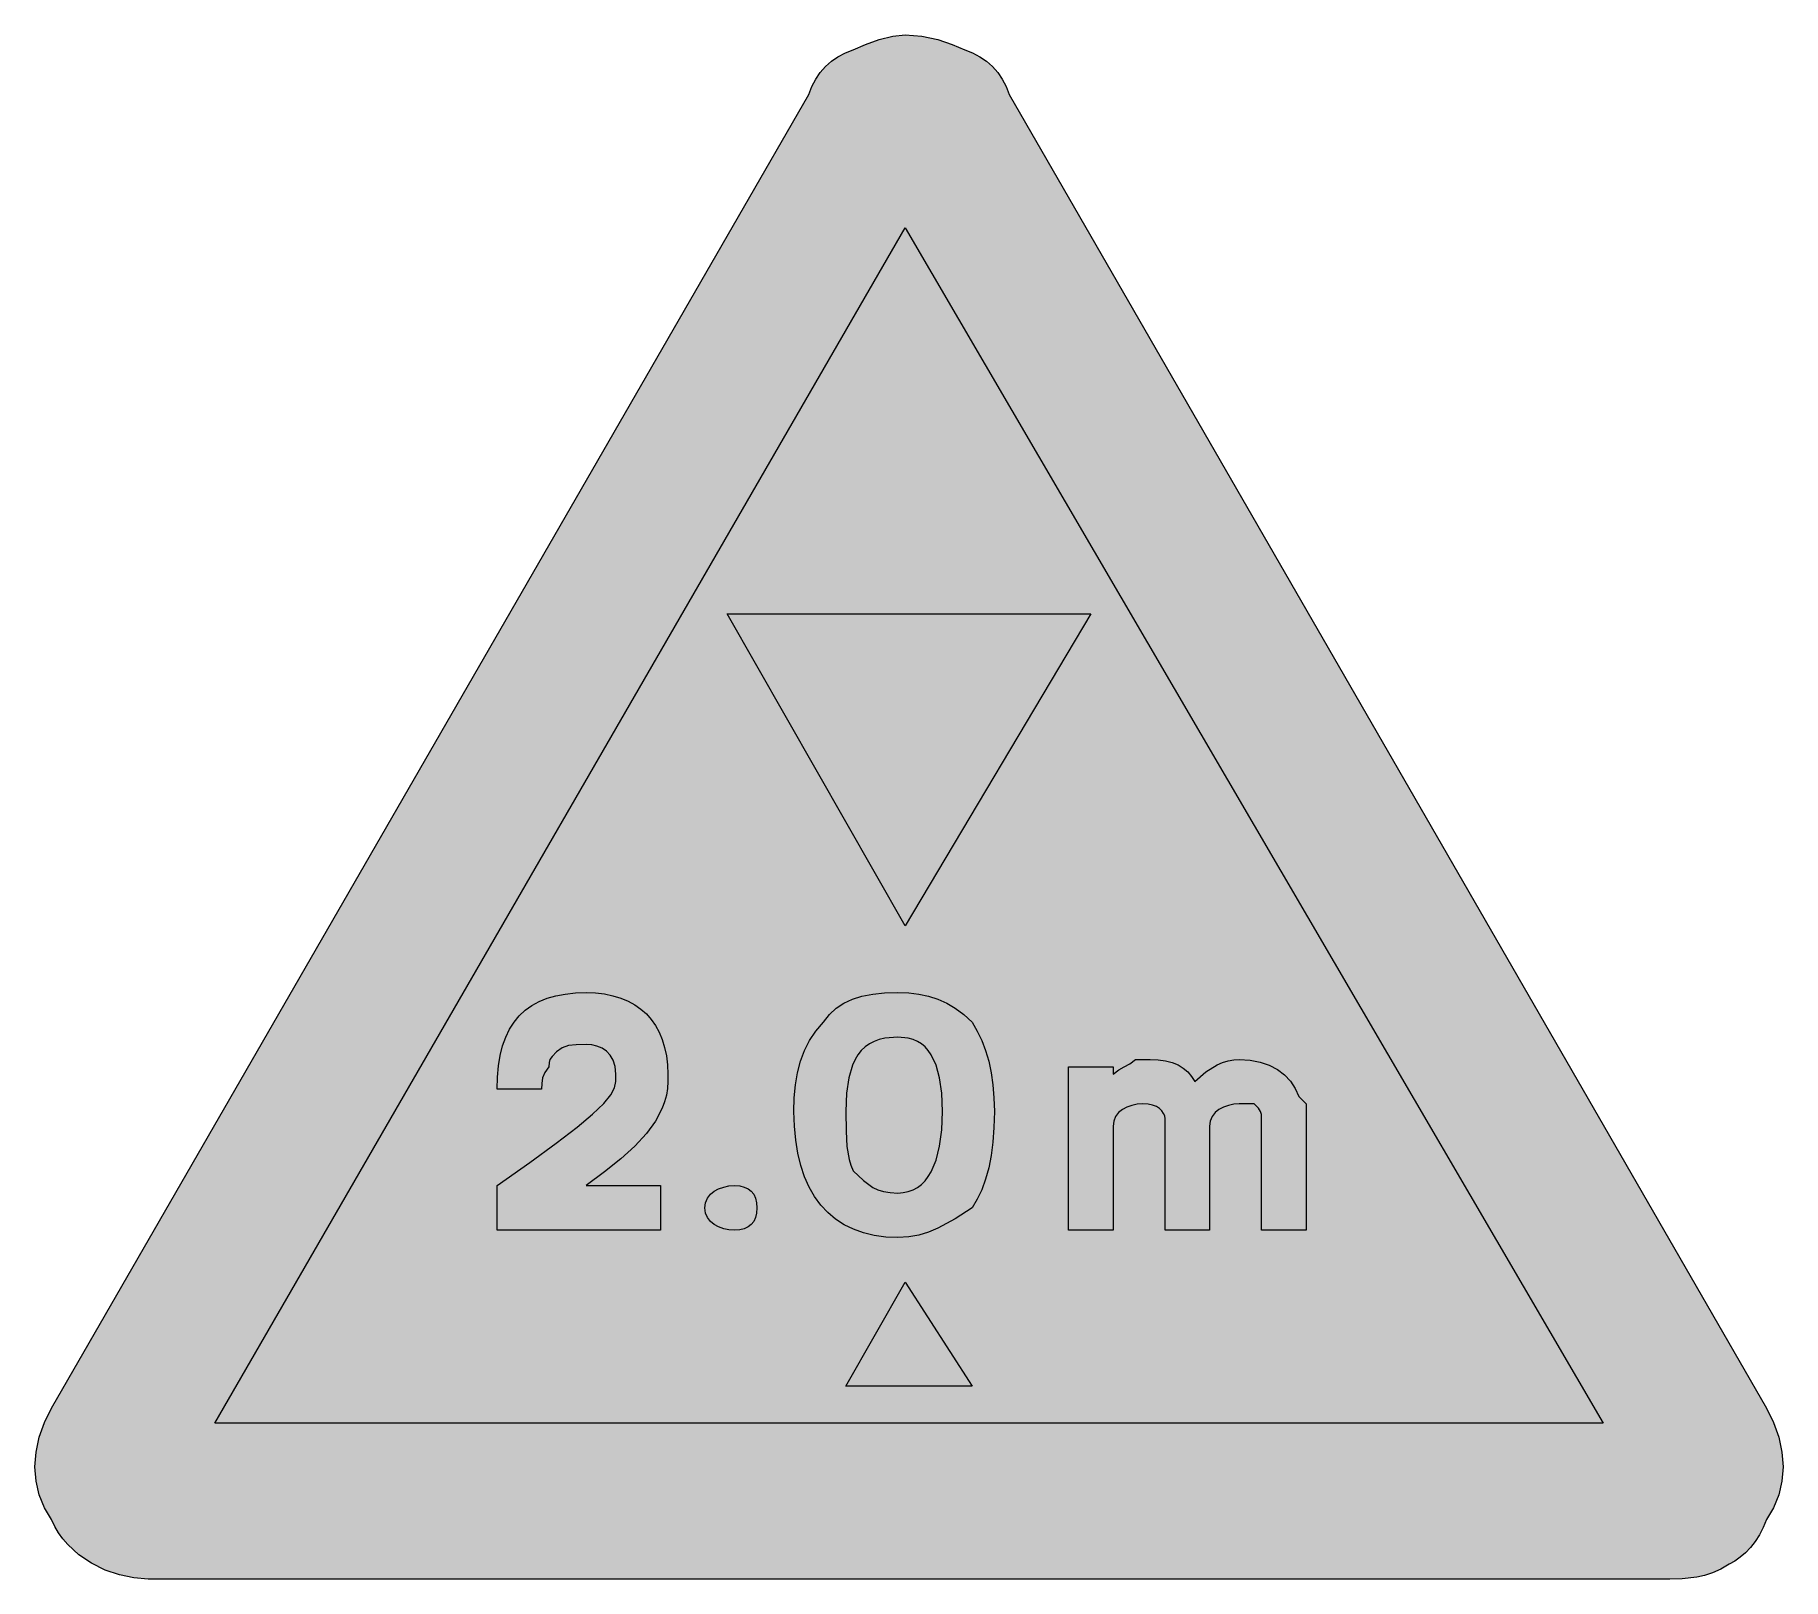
# Model space of a CAD drawing. Header units: metres. Extents: x 143 to 425, y 10 to 260.
import ezdxf

# ---------------------------------------------------------------- set-up
doc = ezdxf.new("R2010")
doc.units = ezdxf.units.M
for name, color, linetype, true_color in [('FILL_BLACK_000000', 7, 'Continuous', 0x000000), ('FILL_RED_FF0000', 7, 'Continuous', 0xff0000), ('FILL_WHITE_FFFFFF', 7, 'Continuous', 0xffffff)]:
    doc.layers.add(name, color=color, linetype=linetype, true_color=true_color)

msp = doc.modelspace()

# ---------------------------------------------------------------- hatches: boundary and pattern name
at = {"layer": 'FILL_BLACK_000000', "true_color": 0x000000}
h = msp.add_hatch(color=7, dxfattribs=at)
h.dxf.hatch_style = 1
h.paths.add_polyline_path([(283.35, 115.92), (254.55, 166.32), (313.35, 166.32), (283.35, 115.92)])
h = msp.add_hatch(color=7, dxfattribs=at)
h.dxf.hatch_style = 1
h.paths.add_polyline_path([(243.75, 73.92), (243.75, 66.72), (217.35, 66.72), (217.35, 73.92), (222.65, 77.64), (226.93, 80.76), (230.28, 83.35), (232.8, 85.47), (234.59, 87.2), (235.74, 88.6), (236.36, 89.75), (236.55, 90.72), (236.55, 91.92), (236.44, 93.16), (236.14, 94.19), (235.66, 95.02), (235.05, 95.67), (234.32, 96.15), (233.51, 96.48), (232.65, 96.66), (231.75, 96.72), (230.16, 96.7), (228.9, 96.57), (227.87, 96.21), (226.95, 95.52), (226.26, 94.81), (225.9, 94.32), (225.77, 93.83), (225.75, 93.12), (225.06, 92.22), (224.7, 91.32), (224.57, 90.42), (224.55, 89.52), (217.35, 89.52), (217.41, 91.47), (217.57, 93.29), (217.86, 94.97), (218.25, 96.51), (218.76, 97.92), (219.37, 99.2), (220.11, 100.35), (220.95, 101.37), (221.91, 102.26), (222.97, 103.03), (224.16, 103.68), (225.45, 104.2), (226.86, 104.61), (228.37, 104.89), (230.01, 105.06), (231.75, 105.12), (233.28, 105.06), (234.73, 104.9), (236.09, 104.62), (237.36, 104.24), (238.53, 103.75), (239.62, 103.16), (240.61, 102.46), (241.5, 101.67), (242.29, 100.78), (242.99, 99.79), (243.58, 98.7), (244.07, 97.53), (244.45, 96.26), (244.73, 94.9), (244.89, 93.45), (244.95, 91.92), (244.95, 90.72), (244.89, 89.61), (244.73, 88.52), (244.45, 87.46), (244.07, 86.41), (242.99, 84.35), (241.5, 82.32), (239.62, 80.29), (237.36, 78.23), (234.73, 76.12), (231.75, 73.92), (243.75, 73.92)])
h = msp.add_hatch(color=7, dxfattribs=at)
h.dxf.hatch_style = 1
h.paths.add_polyline_path([(297.52, 80.95), (297.24, 78.77), (296.85, 76.77), (296.34, 74.94), (295.72, 73.26), (294.99, 71.73), (294.15, 70.32), (291.43, 68.56), (288.6, 67.02), (287.11, 66.41), (285.54, 65.93), (283.9, 65.63), (282.15, 65.52), (280.18, 65.6), (278.33, 65.86), (276.59, 66.27), (274.97, 66.85), (273.47, 67.59), (272.09, 68.49), (270.83, 69.55), (269.7, 70.77), (268.69, 72.14), (267.82, 73.66), (267.07, 75.34), (266.46, 77.16), (265.97, 79.14), (265.63, 81.25), (265.42, 83.52), (265.35, 85.92), (265.41, 88.11), (265.59, 90.19), (265.92, 92.16), (266.4, 94.02), (267.05, 95.76), (267.88, 97.39), (268.91, 98.91), (270.15, 100.32), (271.11, 101.56), (272.19, 102.59), (273.42, 103.42), (274.8, 104.07), (276.35, 104.55), (278.08, 104.88), (280.01, 105.06), (282.15, 105.12), (283.9, 105.06), (285.54, 104.88), (287.11, 104.55), (288.6, 104.07), (290.04, 103.42), (291.43, 102.59), (292.8, 101.56), (294.15, 100.32), (294.99, 98.91), (295.72, 97.39), (296.34, 95.76), (296.85, 94.02), (297.24, 92.16), (297.52, 90.19), (297.69, 88.11), (297.75, 85.92), (297.69, 83.33), (297.52, 80.95)])
h.paths.add_polyline_path([(288.9, 91.34), (288.34, 93.41), (287.55, 95.07), (287.07, 95.75), (286.54, 96.34), (285.95, 96.83), (285.3, 97.23), (284.6, 97.53), (283.84, 97.75), (282.15, 97.92), (280.07, 97.75), (279.15, 97.53), (278.31, 97.23), (277.54, 96.83), (276.86, 96.34), (276.24, 95.75), (275.7, 95.07), (275.23, 94.29), (274.83, 93.41), (274.22, 91.34), (273.86, 88.85), (273.75, 85.92), (273.77, 82.73), (273.9, 80.22), (274.26, 78.16), (274.55, 77.22), (274.95, 76.32), (276.58, 74.74), (278.1, 73.62), (278.92, 73.23), (279.84, 72.94), (280.91, 72.78), (282.15, 72.72), (283.02, 72.78), (283.84, 72.94), (284.6, 73.22), (285.3, 73.6), (285.95, 74.09), (286.54, 74.68), (287.07, 75.38), (287.55, 76.17), (288.34, 78.05), (288.9, 80.31), (289.24, 82.94), (289.35, 85.92), (289.24, 88.85), (288.9, 91.34)], flags=16)
h = msp.add_hatch(color=7, dxfattribs=at)
h.dxf.hatch_style = 1
h.paths.add_polyline_path([(336.45, 87.06), (335.59, 86.89), (334.78, 86.61), (334.05, 86.22), (333.44, 85.71), (332.96, 85.09), (332.66, 84.36), (332.55, 83.52), (332.55, 66.72), (325.35, 66.72), (325.35, 84.72), (325.29, 85.17), (325.12, 85.6), (324.84, 86.01), (324.45, 86.37), (323.94, 86.68), (323.32, 86.91), (322.59, 87.07), (321.75, 87.12), (320.85, 87.06), (319.99, 86.89), (319.18, 86.61), (318.45, 86.22), (317.84, 85.71), (317.36, 85.09), (317.06, 84.36), (316.95, 83.52), (316.95, 66.72), (309.75, 66.72), (309.75, 93.12), (316.95, 93.12), (316.95, 91.92), (317.85, 92.63), (318.75, 93.12), (319.65, 93.61), (320.55, 94.32), (322.95, 94.32), (324.24, 94.26), (325.42, 94.09), (326.49, 93.81), (327.45, 93.42), (328.29, 92.91), (329.02, 92.29), (329.64, 91.56), (330.15, 90.72), (331.95, 92.29), (333.75, 93.42), (334.65, 93.81), (335.55, 94.09), (336.45, 94.26), (337.35, 94.32), (339.09, 94.21), (340.71, 93.89), (342.18, 93.37), (343.5, 92.67), (344.65, 91.8), (345.62, 90.78), (346.39, 89.61), (346.95, 88.32), (348.15, 87.12), (348.15, 85.92), (348.15, 66.72), (340.95, 66.72), (340.95, 84.72), (340.93, 85.43), (340.8, 85.92), (340.44, 86.41), (339.75, 87.12), (337.35, 87.12), (336.45, 87.06)])
h = msp.add_hatch(color=7, dxfattribs=at)
h.dxf.hatch_style = 1
h.paths.add_polyline_path([(259.29, 69.48), (259.12, 68.74), (258.84, 68.13), (258.45, 67.62), (257.94, 67.23), (257.32, 66.94), (256.59, 66.78), (255.75, 66.72), (254.85, 66.78), (253.99, 66.94), (253.18, 67.23), (252.45, 67.62), (251.84, 68.13), (251.36, 68.74), (251.06, 69.48), (250.95, 70.32), (251.06, 71.16), (251.36, 71.89), (251.84, 72.51), (252.45, 73.02), (253.18, 73.41), (253.99, 73.69), (254.85, 73.86), (255.75, 73.92), (256.59, 73.86), (257.32, 73.69), (257.94, 73.41), (258.45, 73.02), (258.84, 72.51), (259.12, 71.89), (259.29, 71.16), (259.35, 70.32), (259.29, 69.48)])
h = msp.add_hatch(color=7, dxfattribs=at)
h.dxf.hatch_style = 1
h.paths.add_polyline_path([(283.35, 58.32), (294.15, 41.52), (273.75, 41.52), (283.35, 58.32)])
at = {"layer": 'FILL_RED_FF0000', "true_color": 0xff0000}
h = msp.add_hatch(color=7, dxfattribs=at)
h.dxf.hatch_style = 1
h.paths.add_polyline_path([(267.75, 250.32), (268.26, 251.61), (268.87, 252.79), (269.61, 253.86), (270.45, 254.82), (271.41, 255.66), (272.47, 256.39), (273.66, 257.01), (274.95, 257.52), (276.94, 258.4), (279.15, 259.17), (281.36, 259.71), (283.35, 259.92), (286.03, 259.71), (288.6, 259.17), (290.94, 258.4), (292.95, 257.52), (294.24, 257.01), (295.42, 256.39), (296.49, 255.66), (297.45, 254.82), (298.29, 253.86), (299.02, 252.79), (299.64, 251.61), (300.15, 250.32), (422.55, 37.92), (423.73, 35.62), (424.57, 33.25), (425.08, 30.85), (425.25, 28.47), (425.08, 26.14), (424.57, 23.91), (423.73, 21.83), (422.55, 19.92), (422.05, 18.63), (421.44, 17.44), (420.76, 16.38), (420, 15.42), (419.19, 14.58), (418.33, 13.84), (417.45, 13.23), (416.55, 12.72), (415.2, 11.93), (413.87, 11.33), (412.56, 10.91), (411.3, 10.62), (408.96, 10.36), (406.95, 10.32), (160.95, 10.32), (158.66, 10.49), (156.32, 10.98), (154.01, 11.78), (151.8, 12.87), (149.76, 14.25), (147.96, 15.89), (147.17, 16.81), (146.46, 17.78), (145.85, 18.82), (145.35, 19.92), (144.17, 21.83), (143.32, 23.91), (142.82, 26.14), (142.65, 28.47), (142.82, 30.85), (143.32, 33.25), (144.17, 35.62), (145.35, 37.92), (267.75, 250.32)])
at = {"layer": 'FILL_WHITE_FFFFFF', "true_color": 0xffffff}
h = msp.add_hatch(color=7, dxfattribs=at)
h.dxf.hatch_style = 1
h.paths.add_polyline_path([(171.75, 35.52), (283.35, 228.72), (396.15, 35.52), (171.75, 35.52)])

# ---------------------------------------------------------------- linework, layer by layer
at = {"layer": 'FILL_BLACK_000000', "lineweight": 0, "true_color": 0x000000}
for points in [[(283.35, 115.92), (254.55, 166.32), (313.35, 166.32)], [(243.75, 73.92), (243.75, 66.72), (217.35, 66.72), (217.35, 73.92), (222.65, 77.64), (226.93, 80.76), (230.28, 83.35), (232.8, 85.47), (234.59, 87.2), (235.74, 88.6), (236.36, 89.75), (236.55, 90.72), (236.55, 91.92), (236.44, 93.16), (236.14, 94.19), (235.66, 95.02), (235.05, 95.67), (234.32, 96.15), (233.51, 96.48), (232.65, 96.66), (231.75, 96.72), (230.16, 96.7), (228.9, 96.57), (227.87, 96.21), (226.95, 95.52), (226.26, 94.81), (225.9, 94.32), (225.77, 93.83), (225.75, 93.12), (225.06, 92.22), (224.7, 91.32), (224.57, 90.42), (224.55, 89.52), (217.35, 89.52), (217.41, 91.47), (217.57, 93.29), (217.86, 94.97), (218.25, 96.51), (218.76, 97.92), (219.37, 99.2), (220.11, 100.35), (220.95, 101.37), (221.91, 102.26), (222.97, 103.03), (224.16, 103.68), (225.45, 104.2), (226.86, 104.61), (228.37, 104.89), (230.01, 105.06), (231.75, 105.12), (233.28, 105.06), (234.73, 104.9), (236.09, 104.62), (237.36, 104.24), (238.53, 103.75), (239.62, 103.16), (240.61, 102.46), (241.5, 101.67), (242.29, 100.78), (242.99, 99.79), (243.58, 98.7), (244.07, 97.53), (244.45, 96.26), (244.73, 94.9), (244.89, 93.45), (244.95, 91.92), (244.95, 90.72), (244.89, 89.61), (244.73, 88.52), (244.45, 87.46), (244.07, 86.41), (242.99, 84.35), (241.5, 82.32), (239.62, 80.29), (237.36, 78.23), (234.73, 76.12), (231.75, 73.92)], [(297.52, 80.95), (297.24, 78.77), (296.85, 76.77), (296.34, 74.94), (295.72, 73.26), (294.99, 71.73), (294.15, 70.32), (291.43, 68.56), (288.6, 67.02), (287.11, 66.41), (285.54, 65.93), (283.9, 65.63), (282.15, 65.52), (280.18, 65.6), (278.33, 65.86), (276.59, 66.27), (274.97, 66.85), (273.47, 67.59), (272.09, 68.49), (270.83, 69.55), (269.7, 70.77), (268.69, 72.14), (267.82, 73.66), (267.07, 75.34), (266.46, 77.16), (265.97, 79.14), (265.63, 81.25), (265.42, 83.52), (265.35, 85.92), (265.41, 88.11), (265.59, 90.19), (265.92, 92.16), (266.4, 94.02), (267.05, 95.76), (267.88, 97.39), (268.91, 98.91), (270.15, 100.32), (271.11, 101.56), (272.19, 102.59), (273.42, 103.42), (274.8, 104.07), (276.35, 104.55), (278.08, 104.88), (280.01, 105.06), (282.15, 105.12), (283.9, 105.06), (285.54, 104.88), (287.11, 104.55), (288.6, 104.07), (290.04, 103.42), (291.43, 102.59), (292.8, 101.56), (294.15, 100.32), (294.99, 98.91), (295.72, 97.39), (296.34, 95.76), (296.85, 94.02), (297.24, 92.16), (297.52, 90.19), (297.69, 88.11), (297.75, 85.92), (297.69, 83.33)], [(288.9, 91.34), (288.34, 93.41), (287.55, 95.07), (287.07, 95.75), (286.54, 96.34), (285.95, 96.83), (285.3, 97.23), (284.6, 97.53), (283.84, 97.75), (282.15, 97.92), (280.07, 97.75), (279.15, 97.53), (278.31, 97.23), (277.54, 96.83), (276.86, 96.34), (276.24, 95.75), (275.7, 95.07), (275.23, 94.29), (274.83, 93.41), (274.22, 91.34), (273.86, 88.85), (273.75, 85.92), (273.77, 82.73), (273.9, 80.22), (274.26, 78.16), (274.55, 77.22), (274.95, 76.32), (276.58, 74.74), (278.1, 73.62), (278.92, 73.23), (279.84, 72.94), (280.91, 72.78), (282.15, 72.72), (283.02, 72.78), (283.84, 72.94), (284.6, 73.22), (285.3, 73.6), (285.95, 74.09), (286.54, 74.68), (287.07, 75.38), (287.55, 76.17), (288.34, 78.05), (288.9, 80.31), (289.24, 82.94), (289.35, 85.92), (289.24, 88.85)], [(336.45, 87.06), (335.59, 86.89), (334.78, 86.61), (334.05, 86.22), (333.44, 85.71), (332.96, 85.09), (332.66, 84.36), (332.55, 83.52), (332.55, 66.72), (325.35, 66.72), (325.35, 84.72), (325.29, 85.17), (325.12, 85.6), (324.84, 86.01), (324.45, 86.37), (323.94, 86.68), (323.32, 86.91), (322.59, 87.07), (321.75, 87.12), (320.85, 87.06), (319.99, 86.89), (319.18, 86.61), (318.45, 86.22), (317.84, 85.71), (317.36, 85.09), (317.06, 84.36), (316.95, 83.52), (316.95, 66.72), (309.75, 66.72), (309.75, 93.12), (316.95, 93.12), (316.95, 91.92), (317.85, 92.63), (318.75, 93.12), (319.65, 93.61), (320.55, 94.32), (322.95, 94.32), (324.24, 94.26), (325.42, 94.09), (326.49, 93.81), (327.45, 93.42), (328.29, 92.91), (329.02, 92.29), (329.64, 91.56), (330.15, 90.72), (331.95, 92.29), (333.75, 93.42), (334.65, 93.81), (335.55, 94.09), (336.45, 94.26), (337.35, 94.32), (339.09, 94.21), (340.71, 93.89), (342.18, 93.37), (343.5, 92.67), (344.65, 91.8), (345.62, 90.78), (346.39, 89.61), (346.95, 88.32), (348.15, 87.12), (348.15, 85.92), (348.15, 66.72), (340.95, 66.72), (340.95, 84.72), (340.93, 85.43), (340.8, 85.92), (340.44, 86.41), (339.75, 87.12), (337.35, 87.12)], [(259.29, 69.48), (259.12, 68.74), (258.84, 68.13), (258.45, 67.62), (257.94, 67.23), (257.32, 66.94), (256.59, 66.78), (255.75, 66.72), (254.85, 66.78), (253.99, 66.94), (253.18, 67.23), (252.45, 67.62), (251.84, 68.13), (251.36, 68.74), (251.06, 69.48), (250.95, 70.32), (251.06, 71.16), (251.36, 71.89), (251.84, 72.51), (252.45, 73.02), (253.18, 73.41), (253.99, 73.69), (254.85, 73.86), (255.75, 73.92), (256.59, 73.86), (257.32, 73.69), (257.94, 73.41), (258.45, 73.02), (258.84, 72.51), (259.12, 71.89), (259.29, 71.16), (259.35, 70.32)], [(283.35, 58.32), (294.15, 41.52), (273.75, 41.52)]]:
    msp.add_lwpolyline(points, close=True, dxfattribs=at)
at = {"layer": 'FILL_RED_FF0000', "lineweight": 0, "true_color": 0xff0000}
msp.add_lwpolyline([(267.75, 250.32), (268.26, 251.61), (268.87, 252.79), (269.61, 253.86), (270.45, 254.82), (271.41, 255.66), (272.47, 256.39), (273.66, 257.01), (274.95, 257.52), (276.94, 258.4), (279.15, 259.17), (281.36, 259.71), (283.35, 259.92), (286.03, 259.71), (288.6, 259.17), (290.94, 258.4), (292.95, 257.52), (294.24, 257.01), (295.42, 256.39), (296.49, 255.66), (297.45, 254.82), (298.29, 253.86), (299.02, 252.79), (299.64, 251.61), (300.15, 250.32), (422.55, 37.92), (423.73, 35.62), (424.57, 33.25), (425.08, 30.85), (425.25, 28.47), (425.08, 26.14), (424.57, 23.91), (423.73, 21.83), (422.55, 19.92), (422.05, 18.63), (421.44, 17.44), (420.76, 16.38), (420, 15.42), (419.19, 14.58), (418.33, 13.84), (417.45, 13.23), (416.55, 12.72), (415.2, 11.93), (413.87, 11.33), (412.56, 10.91), (411.3, 10.62), (408.96, 10.36), (406.95, 10.32), (160.95, 10.32), (158.66, 10.49), (156.32, 10.98), (154.01, 11.78), (151.8, 12.87), (149.76, 14.25), (147.96, 15.89), (147.17, 16.81), (146.46, 17.78), (145.85, 18.82), (145.35, 19.92), (144.17, 21.83), (143.32, 23.91), (142.82, 26.14), (142.65, 28.47), (142.82, 30.85), (143.32, 33.25), (144.17, 35.62), (145.35, 37.92)], close=True, dxfattribs=at)
at = {"layer": 'FILL_WHITE_FFFFFF', "lineweight": 0, "true_color": 0xff0000}
msp.add_lwpolyline([(171.75, 35.52), (283.35, 228.72), (396.15, 35.52)], close=True, dxfattribs=at)

doc.saveas('drawing.dxf')
